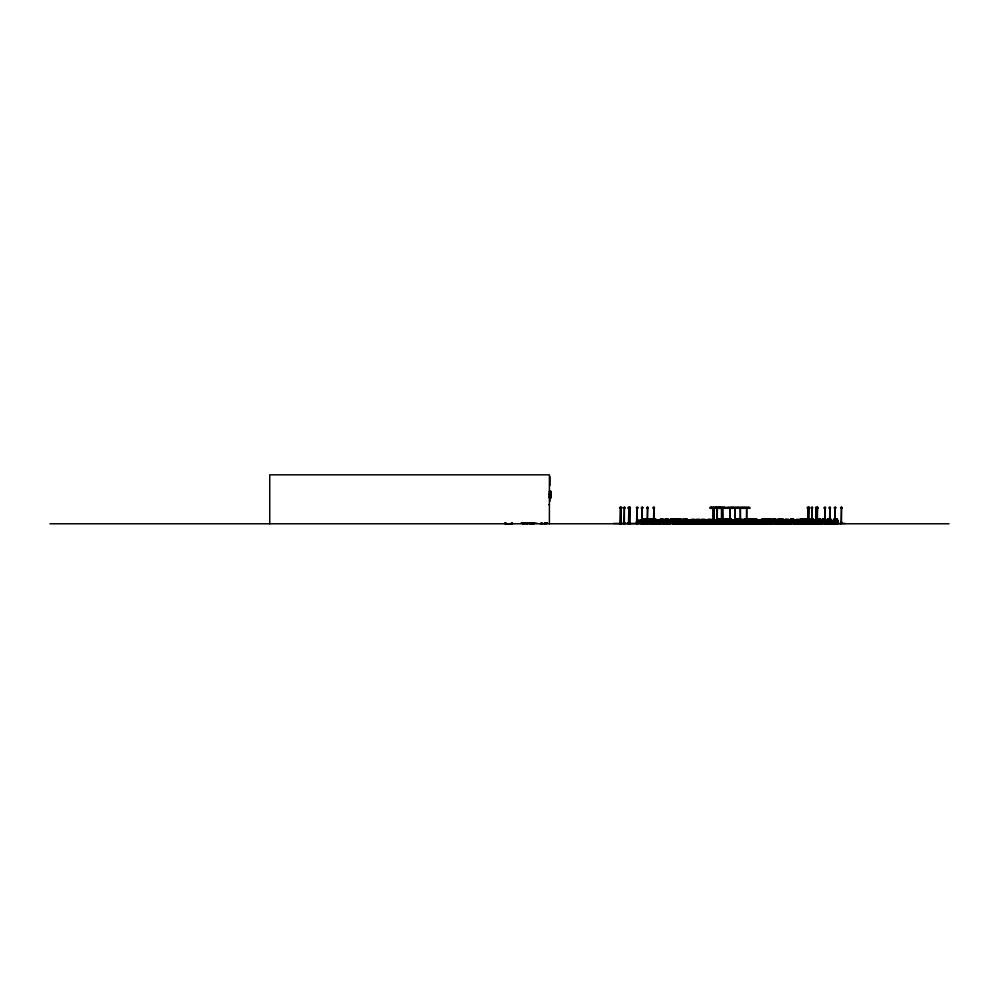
<?xml version="1.0" encoding="UTF-8"?>
<svg xmlns="http://www.w3.org/2000/svg" width="999" height="999" viewBox="0 0 999 999"><rect width="100%" height="100%" fill="white"/><g stroke="black" fill="none" stroke-linecap="round" stroke-linejoin="round"><path stroke-width="1.5" d="M642.744 520.367L642.544 522.827L682.067 522.814M643.368 520.367L642.082 520.929L643.368 520.879L642.607 520.766L643.319 519.305L650.474 519.293L651.723 522.877M647.265 520.616L648.551 520.929C644.605 516.096 648.688 527.922 647.102 520.716M647.889 520.616C648.051 528.171 647.777 515.459 646.765 520.716M650.973 521.628L650.799 522.827L651.748 519.405L651.048 520.891L651.723 520.417L650.961 520.766L650.474 519.305L651.273 522.827L669.63 522.677M655.606 520.616L656.256 520.929L654.932 519.405M664.073 520.616L664.722 520.929C663.673 518.356 656.331 519.642 663.498 519.542M664.485 520.367L663.836 520.929L665.059 519.305L668.368 519.293L668.88 522.34M669.005 520.616L669.667 520.929L668.843 520.716L668.855 523.863M669.143 520.929L670.366 519.305L669.767 520.891L670.466 519.405L673.676 519.293L670.366 519.293L669.005 520.879C669.305 517.207 660.339 520.429 668.343 519.405M674.824 520.367L674.375 522.639M678.721 520.616L680.007 520.929C675.586 516.321 681.443 528.546 678.084 519.293M679.357 520.616L679.57 522.827L678.558 519.517M682.579 520.616L681.892 520.929L683.179 520.417C681.805 520.342 678.633 517.607 674.762 519.293L673.925 522.764L674.762 519.293L681.917 519.405L682.629 520.829L681.942 519.305L682.629 520.766M687.424 520.854L686.4 519.405M688.024 520.616L688.686 520.929L687.387 519.305L683.104 519.293L682.429 521.091L669.967 521.091L669.742 523.788M718.955 520.367L718.493 522.639M722.851 520.616L724.125 520.929C720.754 519.867 723.313 519.055 723.064 522.827C721.952 520.079 731.568 523.551 729.645 520.491L730.456 523.863M723.476 520.616L724.25 523.788M726.71 520.616L727.359 520.929L726.061 519.305L718.893 519.293L718.044 522.764L718.893 519.305L726.036 519.405C726.86 523.251 727.834 516.67 726.56 521.091M727.634 520.367L728.196 519.305L726.972 520.929L727.796 520.716M743.818 523.788L743.268 520.417L744.492 520.367L743.681 522.827L754.944 522.677M764.834 521.928C761.325 519.88 762.699 522.002 762.786 522.34M763.286 520.367L762.062 520.417C762.349 527.709 763.598 515.384 762.811 521.091M776.323 520.716C777.584 526.66 774.525 516.408 777.222 520.879L776.485 520.616M779.47 520.879L778.82 520.929L779.47 520.367M789.672 520.766L790.359 519.293L789.06 520.929L790.371 519.305L793.681 519.293L794.367 520.766M799.924 520.367L799.737 522.827L800.574 519.305L807.741 519.293L808.591 522.827L779.245 522.827L780.119 519.305L780.107 522.877M800.549 520.879L799.262 520.929C803.995 518.693 800.699 524.95 800.549 520.367M815.783 523.776L815.783 522.502C821.702 520.904 822.851 525.024 820.679 519.305L817.369 519.293L816.695 520.891L816.133 520.417L816.77 522.814M821.665 520.367L821.066 520.417C822.439 521.466 822.352 517.207 825.624 519.293L826.485 522.827L814.597 522.814M830.993 519.517L827.547 519.542C832.342 515.509 832.617 528.571 830.931 519.305L827.622 519.293L826.323 520.929L826.985 520.367C826.398 524.937 826.972 520.342 831.917 522.202M834.502 523.776L834.502 522.502C838.536 521.503 838.735 524.163 837.224 519.305L833.915 519.293C831.78 524.088 834.789 522.277 832.617 520.929L833.278 520.367C830.768 524.063 839.535 524.3 837.686 521.765M655.719 522.34L655.644 521.99M680.681 521.628L680.831 522.827L680.456 522.265M748.388 520.616L749.912 520.879L750.049 523.863M749.013 520.616L749.675 520.929L748.388 520.367M767.182 520.616L768.468 520.929C763.736 515.934 769.879 528.483 766.62 519.293L767.457 522.502M767.819 520.616L768.106 522.827L767.244 519.293L767.644 521.091M771.041 520.616L771.703 520.929L770.878 520.716L771.678 519.405M775.524 520.616L776.186 520.929L775.536 520.367M788.935 520.616L789.585 520.929L788.76 521.091M794.242 520.616L794.904 520.929L793.581 519.405L790.396 519.405M804.445 520.616L805.731 520.929C801.148 516.558 806.218 527.497 804.282 520.716M805.069 520.616L805.019 522.814M812.786 520.616L813.448 520.929C809.977 515.284 815.409 529.133 812.224 519.293L812.649 522.34M813.748 520.616L814.41 520.929L813.174 519.305L814.035 522.827L808.566 522.465L808.491 523.776M821.253 520.616L821.902 520.929C819.292 516.308 822.202 526.535 821.091 520.716M826.185 520.616L826.847 520.929L825.624 519.305L826.46 522.502M831.505 520.616L832.155 520.929L830.831 519.405L831.767 522.502M837.799 520.616L838.461 520.929L837.799 520.367M743.743 522.065C743.943 523.064 750.786 523.738 750.486 519.93M747.614 523.863L747.727 522.065M753.059 521.915L753.121 523.788M762.549 522.065L762.662 523.863M779.357 522.065L779.632 522.739L808.079 522.265L789.61 522.29M795.966 523.788L796.278 522.352M799.812 522.065L800.087 522.739M800.624 523.863L800.823 520.516L800.436 523.788M809.165 521.628L809.178 523.788M826.86 522.065L826.935 523.788M833.166 522.065L833.228 523.788M745.067 519.542L744.705 522.165L750.586 522.115L750.311 523.064M748.064 522.465C749.837 524.687 747.926 513.861 747.739 522.877M767.02 520.716L766.545 522.877M770.878 520.716L770.404 522.877L782.679 522.976M775.212 522.465C777.01 524.65 774.999 513.886 774.887 522.877M826.023 520.716L825.873 522.465L824.849 522.976M831.343 520.716L830.856 522.877M837.624 521.091L837.224 519.305L838.074 522.702L837.187 519.355M748.601 520.591L749.188 522.827L748.438 519.305L749.225 522.827L747.727 519.405M770.241 521.628L770.179 523.788M776.76 522.502L762.449 522.827L762.574 522.052M781.742 522.652L781.468 521.915L781.842 522.739M804.707 522.502L804.445 520.367M805.344 522.502L804.507 519.293L805.157 520.829L803.783 519.405M813.136 519.355L813.96 522.827L813.186 519.293L808.84 519.542L813.248 519.517M817.469 522.29C823.014 521.453 820.579 524.438 822.314 519.305L821.453 522.827L821.253 520.367M744.43 519.542C763.348 521.453 739.784 514.872 744.505 522.877M763.448 521.091L763.935 519.305L763.461 520.716M777.372 521.091C776.897 516.121 791.37 521.128 777.784 519.542L777.185 520.891L775.449 520.879M800.087 520.716L800.586 519.355L800.286 522.639M827.147 520.716L827.272 522.465L828.421 522.976M659.427 521.628L659.365 523.776M642.569 522.827L643.356 519.355M642.969 520.516C641.995 524.962 643.231 521.303 643.319 519.305C643.019 520.467 641.995 523.763 642.757 522.065C644.904 523.576 653.109 520.354 651.173 523.788M674.999 522.639C674.25 515.896 674.512 527.697 674.712 521.628M718.843 523.863L718.843 521.628M800.399 522.827L801.223 519.405M803.571 522.777L803.72 521.628M809.115 522.065L809.065 522.827L809.103 521.915M674.775 523.788L674.8 520.891L673.551 520.929L674.2 520.367L673.875 523.776M743.668 522.514L744.505 519.293L743.618 523.863M744.58 521.765L744.742 520.591L744.267 522.827L744.767 520.516L745.791 520.604L746.103 523.064M752.147 521.628L752.035 522.827L752.359 521.628M779.744 520.516L779.245 522.827L780.132 519.355L779.42 523.788M800.561 519.293L799.849 523.863M826.985 520.367L826.76 522.827L827.622 519.293L826.76 522.827L831.917 522.814M833.278 520.367C832.866 526.91 832.642 515.621 837.137 519.405L837.974 522.827M647.439 522.302L647.315 520.766M648.101 522.777L647.951 521.628M669.218 522.777L669.055 520.766M722.964 523.788L722.914 521.628M799.774 522.677L799.837 522.052M800.399 522.677L800.461 522.052M816.832 522.502L816.832 523.776L817.369 519.293L816.52 522.777L816.732 520.367M821.515 522.677L821.553 521.915L821.44 523.776L821.303 521.915M826.885 522.052L826.81 522.827M833.129 522.677L833.154 521.915M678.771 523.788L678.895 521.191M650.961 522.739L650.849 520.516M800.361 522.827L801.123 519.542M800.699 521.091L801.186 522.877M748.388 523.863L748.513 521.915L748.338 522.814M749.05 521.99L749.063 523.788M804.22 521.915L804.295 523.788L804.495 521.915L804.395 522.814M831.555 523.788L831.505 520.367M744.305 522.514L744.38 523.863L744.442 523.014M795.928 522.052L795.803 522.777L795.953 521.628M800.424 521.765L799.899 522.877L800.624 522.976L800.311 522.265M803.683 522.315L803.596 523.863M809.128 522.315L809.103 523.863M816.558 522.302L816.133 507.117L816.046 523.863M642.482 522.502L642.557 523.776M648.139 522.639L650.861 522.639L650.898 521.915L642.807 522.265L648.001 522.227M659.328 522.052L659.715 522.639M674.562 522.502L674.65 523.776M718.056 522.502L718.968 522.877M652.16 521.765L651.86 523.776M659.864 522.465L659.602 522.814M707.167 522.677L669.867 522.739L669.904 521.765M673.551 520.929L674.862 519.405L674.163 522.739M676.211 521.765L675.811 522.827L675.986 521.628M718.381 522.814L718.943 519.355M652.047 520.879L650.486 520.417L651.123 520.879L651.748 519.405L655.893 519.405L656.418 521.091M651.385 520.929L652.047 520.367M681.78 522.864L681.805 522.564M718.356 520.417L718.955 520.879L717.669 520.929L718.556 520.516M726.011 520.929L731.218 520.891L730.619 519.542M776.498 520.367L776.685 522.827L776.623 520.417L777.384 520.716M781.031 522.539L782.167 522.489L781.892 523.064L781.93 521.915M785.002 521.903L785.526 522.739L785.301 522.04M789.535 522.739L789.947 522.027M790.197 522.739L789.997 522.165M791.158 522.739L791.046 522.514M795.416 520.417L796.016 520.879M795.291 522.04L794.992 522.739M798.238 522.04L798.476 522.739L798.201 522.165L799.337 522.215M815.209 522.202L814.797 522.04M747.577 522.052L747.514 522.777L747.664 521.628M636.625 523.776L636.6 521.915L636.887 522.539M637.15 522.165L637.424 522.739L637.2 522.027M641.895 523.464C642.457 519.692 640.371 523.414 640.434 522.027M655.019 521.903L653.334 522.165L654.47 522.215M657.929 522.027L657.792 522.739L658.029 522.04M737.712 522.577L742.869 522.489L742.594 523.064M764.285 523.064L764.16 522.24L763.985 523.788M646.49 521.628L646.778 522.639M651.835 522.052L651.76 522.764L651.935 521.628M673.988 522.052L672.552 522.976M675.886 522.052L675.911 523.776M647.727 520.716L647.252 519.305L648.089 522.514M664.123 520.766L663.423 519.293L664.073 520.367M679.195 522.265C679.67 525.449 679.407 514.497 678.708 522.877L678.171 521.765M674.812 519.355C671.977 524.95 685.264 518.044 687.362 519.405L688.074 520.766M723.313 520.716L722.826 519.305L723.388 521.765M522.215 522.976L529.62 522.964M505.257 523.064L505.919 523.064M507.342 524.15L507.967 523.788L505.482 523.901L506.643 523.788M505.482 523.901L507.467 523.888L506.768 523.788M540.821 523.551L541.82 523.501M540.671 523.501L542.22 523.551M544.343 523.414L545.054 523.776L544.143 523.513M677.946 521.628L678.234 522.639M753.109 521.628L753.333 522.739M762.437 522.702L763.311 519.293L762.936 520.516M766.458 521.628L766.77 522.639M784.352 521.628L784.277 522.827L783.878 521.765M799.712 522.777L800.199 520.516L808.428 520.766M776.036 520.029L776.235 522.639M821.34 522.315C824.849 520.429 827.734 524.375 826.198 520.367M647.352 522.315L647.477 522.777M532.517 523.001L531.53 523.863L529.707 523.026M659.715 522.352L660.139 520.067L663.348 520.067L663.511 522.302M659.952 522.302L660.164 521.266M660.277 522.302L660.114 520.029M660.576 522.302L660.789 521.266M663.423 522.877L664.522 519.93L669.193 519.93L669.63 523.863M667.994 522.302L668.194 521.266L664.273 521.141L664.822 519.93M668.294 522.302L668.131 520.029M668.955 522.302L668.793 520.029M669.255 522.302L669.467 521.266M691.783 522.302L692.27 520.067L697.339 520.067L697.502 522.302M692.407 522.302L692.245 520.029M698.126 522.302L697.964 520.029M703.733 522.377L703.933 521.341M704.357 522.377L704.557 521.341M712.075 522.377L712.275 521.341M734.715 522.302L735.189 520.067L738.411 520.067L738.573 522.302M735.339 522.302L735.177 520.029M753.945 522.302L754.445 520.029L757.642 520.029L758.016 521.166L758.391 520.067M766.957 522.265L767.394 520.029L770.591 520.029L770.816 522.265M775.811 522.702L774.874 519.293L775.724 522.827L775.449 521.266L771.515 521.166M785.177 522.302L785.002 520.029M786.001 521.266L785.251 522.165M789.035 522.302L789.235 521.266L781.443 521.166L781.643 522.302M798.201 522.302L798.401 521.266M798.825 522.302L798.663 520.029L800.823 520.029M815.134 522.165L814.834 520.029L812.699 520.029M530.544 523.226L529.482 523.776L528.821 522.939M523.051 523.776L523.801 522.827M525.499 522.889L525.811 523.551L526.336 522.889M527.847 523.051L527.272 523.776M531.031 522.827L530.269 523.776L529.72 522.964M529.907 522.889L529.383 523.551M534.54 523.051L533.966 523.776M541.908 523.676L541.208 523.501L542.644 523.501L541.458 523.501M512.549 523.763L511.313 523.014L512.1 523.114M547.227 523.476L546.915 522.927M546.828 522.976L547.002 523.039M506.181 523.963L505.519 523.788L506.293 524.163M655.893 519.405L651.648 519.293L650.998 520.829M673.676 519.305L670.304 519.517M694.879 519.305L691.583 519.305M699.824 519.305L696.515 519.293M705.132 519.305L701.822 519.293M711.438 519.305L708.129 519.305M727.21 521.316L726.66 520.491L727.21 521.316L726.66 520.491L725.986 521.316L727.284 519.355L731.505 519.293L727.334 519.405C727.722 522.227 715.421 522.127 718.993 519.405L718.468 523.064M739.497 521.091C740.122 516.795 730.731 520.779 739.01 519.293M743.943 519.305L740.634 519.293M749.238 519.405L746.053 519.405M755.531 519.405L752.185 519.517L757.192 519.517L752.884 519.405M689.36 522.365L689.772 523.064M733.815 522.489L733.303 522.489M522.202 522.827L522.827 523.464L523.464 522.827M524.338 523.051L523.114 523.339M527.584 523.051L526.885 523.439M529.333 523.339L530.919 523.051M533.229 522.889L532.33 523.776L530.469 523.051M534.29 523.051L533.316 523.051M643.93 519.293L643.244 520.766M651.648 519.293C651.922 522.415 640.322 522.327 643.406 519.405L650.449 519.405L651.273 522.827L651.211 522.052M670.366 519.293L669.667 520.766M703.571 522.277L703.746 521.653M704.195 522.277L704.37 521.653M707.429 522.277L707.604 521.653M711.912 522.277L712.087 521.653M712.874 522.277L713.398 521.653M727.235 519.293L726.535 520.766M728.134 519.517L727.547 520.829M654.969 522.877L655.444 520.716L651.248 520.716M674.225 521.765L674.075 522.639M679.982 522.877L680.531 521.765M751.635 523.788L752.135 521.765M795.704 522.976L788.236 522.976L788.711 522.265M802.634 522.976L804.382 522.976L804.844 520.516M770.866 522.639L770.479 519.305L761.238 519.542L770.541 519.517M767.095 519.542L768.081 522.502M775.923 519.293L776.523 520.891L775.873 519.355L771.49 519.542L775.986 519.517M777.859 519.293L777.172 520.766M785.052 519.293C787.437 517.532 790.758 523.014 788.273 519.405M796.665 519.293L799.974 519.305M744.168 522.465L750.586 522.489M752.297 521.765L752.434 523.776L752.097 521.915L752.259 522.814M753.408 522.639L753.258 521.765M796.265 522.639L796.103 521.765M821.765 521.765L821.615 523.788M827.272 522.465L831.917 522.677M770.991 522.814L771.116 521.977L770.729 522.465M775.474 522.814L775.599 521.977L775.499 523.788M655.756 523.863L656.181 519.93L663.748 519.93L664.46 522.302M655.918 521.166L656.281 520.029L659.49 520.067L659.852 521.166L655.931 521.141L656.118 522.302M656.056 521.266L656.48 519.93M656.38 521.266L656.805 519.93M656.543 521.166L656.905 520.029M664.56 521.166L664.934 520.029M672.552 523.863L672.989 519.93L676.698 519.93M672.851 521.266L673.289 519.93M687.886 523.863L688.311 519.93L701.298 519.93L701.723 521.266M688.249 522.302L688.423 520.029L691.62 520.067L692.107 522.302M688.948 519.93L688.511 523.863M691.745 521.266L692.17 519.93M693.593 523.863L694.03 519.93M693.968 522.302L694.13 520.029M694.23 521.266L694.655 519.93M694.392 521.166L694.755 520.029M697.639 521.141L697.989 520.067L714.148 520.067L714.322 523.788M700.274 520.017L699.725 523.863M700.012 521.253L700.374 520.117M700.898 520.017L700.474 523.776M700.636 521.253L700.998 520.117M701.947 521.266L702.372 519.93L708.528 519.93L708.953 521.266M703.696 521.341L704.133 520.017M708.191 523.863L708.616 520.017M708.353 521.253L708.716 520.117M709.14 521.341L709.577 520.017M709.627 521.266L710.064 519.93L714.235 519.93L714.672 523.863M710.401 521.266L710.838 519.93M710.564 521.166L710.938 520.029M715.471 520.029L715.309 522.302M715.771 519.93L715.346 523.863M716.645 523.776L717.082 520.017M726.897 521.341L727.384 519.93L730.793 519.93M730.806 521.266L731.243 519.93L738.498 519.93L738.935 521.266L730.806 521.266L730.806 523.863M731.181 522.302L731.343 520.029L734.552 520.067L735.039 522.302M731.867 519.93L731.443 523.863M734.665 521.266L735.102 519.93M739.148 521.266L739.585 519.93L743.955 519.93L744.38 521.266M750.212 521.166L750.586 520.029L753.783 520.029L754.158 521.166L750.212 521.166L750.424 522.302M753.908 521.266L754.345 519.93M757.866 521.266L758.303 519.93L763.186 519.93L763.623 521.266M758.391 521.266L758.828 519.93M758.553 521.166L758.928 520.029L762.125 520.029L762.499 521.166M759.352 521.266L759.789 519.93M759.54 521.141L759.877 520.067M762.999 523.863L763.436 519.93L770.691 519.93L771.128 523.863M766.857 521.266L767.294 519.93M771.34 523.863L771.777 519.93L776.148 519.93L776.573 523.863M777.272 521.166L777.647 520.029L780.843 520.029M780.244 519.93L779.807 523.863M780.344 520.029L780.319 522.165L783.154 522.215M781.268 523.863L781.705 519.93M781.443 521.166L781.805 520.029L785.314 520.167C785.788 523.201 787.786 521.903 786.238 522.002M790.059 521.266L790.496 519.93M790.221 521.166L790.559 520.167M794.929 521.266L795.354 519.93M795.092 521.166L795.454 520.029M814.622 521.266L815.059 519.93M814.797 521.166L815.159 520.029M816.046 521.266L816.47 519.93M816.57 520.029L816.408 522.302M821.353 521.266L821.79 519.93L825.186 519.93M821.515 521.166L821.89 520.029M688.748 520.491L681.793 520.491L681.568 523.064M715.584 521.403A3.509 0.637 0 0 1 714.597 521.303L715.147 520.491L714.322 522.115L715.833 520.491M719.48 523.064L719.705 520.491L732.18 520.491M723.026 523.064L722.801 520.491L723.064 522.777M725.099 523.788L725.911 520.491L725.686 523.064M742.869 523.788L742.869 522.115L737.499 522.115L738.323 520.491L738.873 521.303L738.323 520.491L737.499 523.788L737.599 522.839M738.511 522.065L738.948 520.491L738.024 521.64M756.056 522.065L756.493 520.491L763.448 520.491L764.01 521.316L763.448 520.491M777.809 522.065L778.246 520.491L781.343 520.491M685.976 522.864L686.226 522.24L685.888 523.064M689.585 523.064L689.422 522.24L689.123 523.064M724.225 522.489L723.8 523.064M733.666 522.489L732.554 522.539M643.481 521.765L643.443 522.739M674.937 521.765L674.999 522.352M640.684 523.464L640.684 521.915L640.996 522.739M658.004 522.265L656.942 522.215M776.635 523.064L777.11 522.24L776.772 523.064M649.013 522.739L648.95 521.928M685.114 523.064L684.889 520.491L685.714 523.788M685.751 523.064L685.514 520.491L686.338 523.788L686.301 522.964M688.973 523.064L689.185 522.065L686.051 521.678M693.468 523.064L693.668 522.489M701.922 523.064L701.785 522.09L693.593 522.202M723.663 523.064L723.426 520.491L723.676 523.788M729.245 523.064L728.608 521.678M729.869 523.064L729.932 521.64M737.587 523.064L737.799 522.065M759.827 523.064L760.351 520.491L759.802 521.303A3.509 0.637 0 0 0 763.011 521.403M769.13 523.064L769.342 522.489M785.314 520.167L785.776 522.539M786.875 523.064L787.087 522.065M789.397 522.739L789.173 520.167L785.664 520.029M753.733 522.202L753.97 521.565M754.37 522.202L754.595 521.565M766.683 522.202L766.92 521.565M767.319 522.202L767.544 521.565M770.541 522.202L770.778 521.565M775.037 522.202L775.261 521.565M775.986 522.202L776.573 521.565M784.964 522.202L785.189 521.565M788.81 522.202L789.048 521.565M793.306 522.202L793.531 521.565M796.603 521.903L798.213 521.565M798.838 521.565L798.788 522.739M831.33 522.202L831.568 521.565M659.727 522.202L659.977 521.565M660.052 522.202L660.302 521.565M661.9 521.928L664.173 521.565M667.769 522.202L668.668 521.565M668.081 522.202L668.319 521.565M668.731 522.202L669.63 521.565M669.043 522.202L669.28 521.565M692.195 522.202L692.782 521.565M697.277 522.202L697.864 521.565M697.901 522.202L698.488 521.565M735.114 522.202L735.701 521.565M647.027 522.639L645.829 522.165L646.103 522.739M654.395 521.928L655.307 522.465M678.558 522.739C679.332 521.453 675.611 522.102 677.122 523.863M748.126 522.639L748.413 521.99M748.763 522.639L748.313 521.903M767.182 520.367L766.87 522.465M783.74 522.639L783.765 522.265M804.195 522.639L804.482 521.99M804.657 520.591L806.106 521.216L804.757 522.465M814.597 523.863L814.597 522.19L825.873 522.465M831.53 521.99L831.18 522.465M701.922 519.405L701.435 521.091M708.216 519.405L707.717 520.716L710.514 520.716M511.738 523.301L512.549 523.563L511.813 522.914M510.164 523.951L509.453 523.801L511.463 523.688M540.821 523.876L540.159 523.613M509.453 523.801L509.64 523.738M729.332 522.539L730.469 522.489L730.194 523.064L730.381 522.24L730.007 523.064M744.967 522.539L746.103 522.489L745.828 523.064L746.653 521.928M760.626 523.788C759.165 521.428 761.051 522.227 759.964 523.064M531.768 523.001L531.056 523.576L531.331 522.964M532.467 523.014L531.143 523.264M722.727 522.34L722.177 519.405M685.264 523.064L685.639 522.24L685.439 523.064L685.714 522.489L684.577 522.539M702.06 523.064L702.434 522.24L702.247 523.064L702.522 522.489L701.385 522.539M723.176 523.064L723.551 522.24L723.351 523.064L723.626 522.489L722.489 522.539M729.382 523.064L729.832 522.489M649.612 522.165L649.163 522.739M650.299 522.739L650.524 522.04L649.225 522.19M662.749 522.739L663.011 522.165L661.875 522.215M689.298 523.064L689.697 522.065L688.336 522.002M752.422 523.064L769.455 523.064L769.605 522.24L769.267 523.064M785.863 522.739L786.138 522.165L785.002 522.215M793.506 523.064L793.768 522.489L792.632 522.539M644.03 519.405L643.331 520.891L643.98 519.355M650.112 522.739L650.536 522.165L648.476 522.215M665.147 519.405L664.66 521.091M741.782 523.064L741.42 520.491L742.282 523.788M769.442 523.064L769.692 522.489L767.632 522.539M781.705 523.064L781.955 522.052M787.025 523.064L787.399 522.24L787.2 523.064L787.474 522.489L786.338 522.539M664.41 520.829L665.097 519.355M683.166 519.355L682.417 520.766M744.03 520.716L744.517 519.355M744.143 520.516L744.53 519.405L751.673 519.305M780.144 519.405L779.632 520.716M789.685 520.891L790.384 519.355M817.382 519.355C813.935 521.815 824.125 521.765 820.591 519.405L817.394 519.405M822.327 519.355C818.88 521.815 829.07 521.765 825.524 519.405L822.339 519.405L825.686 519.517M827.634 519.355L826.947 520.891L832.155 520.929M833.94 519.355L833.241 520.891L837.637 520.716M760.701 522.839L760.963 522.24L760.763 523.064L761.051 522.489L755.681 522.489L755.943 523.064M689.41 522.489L689.098 523.863M643.993 522.215L645.317 522.739M763.885 521.903L763.586 522.465M637.325 520.991L636.975 507.117L636.525 523.464M681.243 521.678L682.205 522.002L680.968 522.115L681.793 520.491L681.243 521.316A3.509 0.637 0 0 0 682.23 521.403M681.355 522.489L681.867 521.678M719.155 521.678L720.117 522.002L718.88 522.115L719.705 520.491L719.155 521.316A3.509 0.637 0 0 0 720.142 521.403M755.694 523.788L756.493 520.491L755.943 521.303A3.509 0.637 0 0 0 760.152 521.303L760.414 522.115M756.305 522.115L757.13 520.491L756.418 522.09M777.659 523.776L778.246 520.491L777.684 521.303A3.509 0.637 0 0 0 779.794 521.428L780.394 522.202M781.855 521.628L781.792 523.788M640.134 522.215L641.895 522.165L636.525 522.165L641.508 522.165L640.996 520.979A3.509 0.637 0 0 1 636.8 520.979L637.35 520.167L644.305 520.167M637.424 520.991L637.974 520.167M641.633 521.353L640.659 521.678L641.895 521.79L641.633 520.979A3.509 0.637 0 0 1 640.634 521.078L641.208 520.167L640.646 520.979A3.509 0.637 0 0 0 642.757 521.116M663.91 520.716L667.832 520.067M685.102 521.316L685.651 520.491M708.853 520.491L708.291 521.316L710.401 520.491M725.112 521.353L723.014 521.316L723.563 520.491L723.988 521.303A3.509 0.637 0 0 1 722.989 521.403L723.563 520.491L723.988 521.316M742.182 520.491L741.62 521.316A3.509 0.637 0 0 0 744.829 521.403M789.847 520.491L789.297 521.316L791.395 520.491M636.8 520.991L637.35 520.167M640.646 520.991L641.208 520.167M663.848 520.991L664.41 520.167M723.014 521.316L722.776 507.467M725.361 521.316L725.911 520.491L725.361 521.303L729.57 521.316L729.882 523.788M741.97 521.316L741.42 520.491L741.97 521.303A3.509 0.637 0 0 1 737.761 521.303L738.323 520.491L738.873 521.316M737.761 521.316L738.323 520.491M738.398 521.316L738.948 520.491M759.802 521.303L760.351 520.491M777.684 521.303L778.246 520.491M681.793 520.491L681.243 521.303L685.451 521.316L684.889 520.491M714.597 521.303L715.147 520.491M719.705 520.491L719.155 521.303L723.363 521.316L722.801 520.491L723.626 522.115L722.389 522.002L723.963 521.678L723.026 521.678M749.05 520.891L748.438 519.305L749.1 520.829L748.363 522.877M757.816 520.766L757.692 520.367M771.315 522.502L770.479 519.293L761.313 519.305M804.482 520.891L803.883 519.293L804.645 522.827L804.22 520.516M812.974 523.776L812.911 520.766L808.541 520.516M813.948 522.827L813.523 520.516M640.746 521.316L640.446 520.167M641.308 523.464L641.071 520.167L641.633 520.991M729.532 523.788L729.02 520.491L729.57 521.316A3.509 0.637 0 0 1 728.571 521.403M741.508 522.09L741.021 521.678L742.594 521.316L742.045 520.491L742.869 522.115M760.152 521.303L759.602 520.491L760.314 522.09M763.049 522.002L759.802 521.678L760.776 521.316L760.227 520.491L761.176 523.788M775.961 521.403A3.509 0.637 0 0 0 776.96 521.303L776.398 520.491L777.222 522.115L775.711 520.491M786.5 521.353L785.526 521.678L786.762 521.79L785.539 521.353L786.5 520.991L785.938 520.167L786.762 523.464M804.133 522.465L803.783 523.863M678.084 522.877L678.558 520.716M688.436 522.539L690.047 522.09L689.185 522.065M698.164 522.489L698.376 523.064M703.308 523.064L703.458 522.09L702.722 522.115M714.847 521.64L715.546 521.678L714.922 523.064M719.268 522.489L720.104 521.678L723.726 521.64M725.474 522.489L726.323 521.678L725.624 521.64M757.117 519.305L752.247 519.305M783.416 519.305L777.884 519.405M807.729 519.305L800.599 519.405M663.224 522.165L663.561 523.788M510.739 523.951L510.926 523.801M545.379 523.414L545.017 523.414M522.989 523.114L523.688 523.776M765.459 521.928L764.135 522.165L765.246 522.002M768.693 521.928C766.807 522.04 768.843 523.351 767.819 520.367M771.615 520.854L772.602 520.467M774.138 521.928L772.814 522.165M781.63 521.928L781.668 522.739M791.882 521.928L790.571 522.165M797.914 522.19L798.076 523.863L798.201 521.79M802.721 521.928L801.136 521.903L801.061 523.788M811.388 521.928L809.814 521.903M545.629 523.401L545.279 523.676M748.938 522.265L744.13 522.352M770.866 522.352L770.878 523.788M837.849 523.788C838.099 520.304 838.186 523.913 834.902 522.352M680.681 522.19L685.814 521.64M778.159 522.09L777.946 521.64M763.248 520.766L763.885 520.454M532.255 523.488L531.743 522.964L531.53 523.713M524.025 523.776L524.6 523.051L536.8 523.114M530.606 523.776L531.156 522.964M645.092 521.928L646.678 521.903L646.753 523.788M780.694 520.454L780.182 522.302M834.827 522.327C836.488 516.883 830.157 524.762 837.724 522.265M636.912 521.74L640.996 521.353M685.451 521.678L684.49 521.678M728.608 522.002L729.57 521.678M741.008 522.002L741.97 521.678M741.633 522.002L742.594 521.678M755.681 522.115L760.152 521.678M759.814 522.002L760.776 521.678M776.96 521.678L772.477 522.115M680.968 522.115L681.98 522.065M689.31 522.115L689.572 523.788M718.88 522.115L719.617 522.09M781.78 521.74L781.668 520.979M782.679 521.94L782.667 523.863L782.729 522.115L783.466 522.09L783.328 523.064M700.661 520.417L701.261 520.879L700.599 520.929M726.323 522.002L725.099 522.115L725.836 522.09M777.422 522.115L782.479 522.739M782.729 522.115L783.965 522.002M688.348 521.678L689.048 521.64M685.114 521.678L686.338 522.115M701.785 522.09L702.522 522.115L702.522 523.788M722.402 521.678L723.239 522.065M729.095 522.09L729.832 522.115M785.614 521.316L784.914 521.353L785.751 522.165M785.401 521.765L786.138 521.79M789.26 521.765L789.997 521.79L790.059 523.863M667.195 522.215L668.331 522.165M776.086 522.539L777.222 522.489M794.305 522.215L795.391 522.027M687.2 521.353L689.298 521.316M646.852 522.639L645.729 521.928M667.819 522.315L666.845 521.928M790.296 519.542L793.743 519.517M800.499 519.542L807.804 519.517M817.294 519.542L820.741 519.517M833.853 519.542L837.299 519.517M549.4 491.121L550.799 491.121L550.799 498.114L549.4 498.039M549.4 491.62L550.799 491.62M549.4 492.007L550.799 492.007M549.4 492.682L550.799 492.557M549.4 493.494L550.799 493.494M549.4 493.918L550.799 493.918M549.4 494.068L550.799 494.068M549.4 494.305L550.799 494.305M549.4 494.53L550.799 494.53M549.4 494.705L550.799 494.705M549.4 494.792L550.799 494.792M549.4 495.304L550.799 495.304M549.4 495.841L550.799 495.841M549.4 496.441L550.799 496.441M549.4 496.715L550.799 496.715M549.4 496.99L550.799 496.99M549.4 497.589L550.799 497.589M549.4 497.827L550.799 497.827M548.701 504.645L549.4 504.645M717.245 508.341L713.835 508.341L713.835 507.467L713.748 522.502M738.423 508.341L736.962 508.341L736.962 507.467M738.985 519.405L735.701 519.305M677.934 519.93L681.63 519.93M683.241 519.93L686.95 519.93L687.374 521.266M719.18 519.93L715.371 519.93L714.934 523.863M721.091 519.93L725.074 519.93M748.051 519.93L757.741 519.93L758.179 521.266M801.985 519.93L794.729 519.93L794.292 523.863L794.48 522.852M803.071 519.93L807.442 519.93M808.765 519.93L819.879 519.93M828.084 519.93L831.48 519.93L831.917 523.863M675.224 520.067L673.076 520.067L672.926 522.302M715.871 520.067L719.342 520.017M739.685 520.067L742.894 520.067M763.536 520.029L766.733 520.029M771.877 520.029L775.074 520.029M794.829 520.029L798.026 520.029M700.149 520.491L702.247 521.316M737.624 520.491L748.226 520.716M674.15 520.716L669.967 521.091M642.919 521.091L647.115 521.091M648.176 521.091L650.973 521.091M651.261 521.091L655.456 521.091M663.698 521.141L661.088 521.141L663.873 521.266L663.873 523.863M688.061 521.141L691.97 521.141M693.781 521.141L700.237 521.141M730.993 521.141L738.761 521.141M767.107 521.166L763.174 521.166L763.373 522.302M770.966 521.166L768.343 521.166L771.128 521.266M800.948 521.166L794.467 521.166L794.667 522.302M655.756 521.266L660.014 521.266L659.914 523.863M668.356 523.863L668.356 521.266L664.098 521.266L664.173 523.863M672.552 521.266L675.399 521.266M687.886 521.266L692.157 521.266L692.157 523.863M693.593 521.266L707.954 521.341L707.954 523.776M708.179 521.341L712.437 521.341L712.437 523.776M716.645 521.341L719.48 521.341M750.049 521.266L754.32 521.266L754.32 523.863M762.999 521.266L767.269 521.266L767.269 523.863M771.34 521.266L775.611 521.266L775.611 523.863M781.268 521.266L789.397 521.266L789.397 523.863M793.88 523.863L793.88 521.266L789.61 521.266L790.047 519.93L794.417 519.93L794.842 521.266M800.998 521.266L794.292 521.266L793.893 519.93M659.665 521.565L660.651 521.565M687.886 521.565L688.461 522.202M714.672 521.565L714.672 522.202M714.934 521.565L715.696 521.565M730.806 521.565L731.393 522.202M743.805 521.628L748.501 521.628M748.838 521.628L756.643 521.565M762.999 521.565L771.128 521.565M771.34 521.565L775.611 521.565M777.11 521.565L777.697 522.202M781.268 521.565L789.397 521.565M789.61 521.565L793.88 521.565M794.292 521.565L804.557 521.628M804.894 521.628L812.899 521.628M814.622 521.565L815.371 521.565M816.046 521.565L816.72 522.652M816.67 521.628L821.365 521.628M821.603 521.628L826.31 521.628L826.473 522.702M826.922 521.628L831.917 521.565M833.216 521.628L837.911 521.628M699.837 521.653L707.954 521.653M708.179 521.653L712.437 521.653M716.645 521.653L720.104 521.678M664.173 522.202L651.161 522.265L669.63 522.29M664.397 522.202L669.63 522.202M682.379 522.265L670.154 522.739L669.929 522.027L670.329 522.739M687.886 522.202L692.782 522.202M701.947 522.202L706.206 522.202M714.934 522.202L719.205 522.202M730.806 522.202L738.348 522.202M750.049 522.202L754.944 522.202M762.999 522.202L776.573 522.202M808.478 522.265L812.162 522.265L808.528 522.352M682.317 522.352L669.904 522.165L671.016 522.215M687.886 522.29L707.954 522.277M708.179 522.277L714.672 522.29M714.934 522.29L719.48 522.365L719.617 523.863M730.806 522.29L737.512 522.29M750.049 522.29L754.32 522.29M762.999 522.29L776.573 522.29M779.732 522.352L789.397 522.29M827.234 522.315L831.917 522.29M637.674 522.502L636.975 522.739M710.401 522.677L737.799 522.489M750.049 522.677L754.32 522.677M760.664 522.489L767.269 522.677M768.144 522.639L776.573 522.677M789.397 522.677L777.422 522.489M789.61 522.677L812.349 522.502M821.353 522.677L826.123 522.265M687.886 522.814L707.954 522.752M708.179 522.752L714.672 522.814M714.934 522.689L719.48 522.764M730.806 522.677L737.512 522.677M504.57 523.001L506.118 523.001M521.066 523.051L521.903 523.051M523.751 523.051L529.133 523.051M655.756 522.976L657.454 522.976M659.24 522.976L660.951 522.976M663.099 522.976L666.133 522.976M669.63 522.976L667.582 522.976L667.582 521.865M676.048 522.976L677.122 522.976M677.497 522.976L678.571 522.976M680.993 522.976L695.004 522.976M695.229 522.976L696.016 522.976M696.228 522.976L707.954 522.889M708.179 522.976L751.885 522.976M787.674 522.976L782.729 522.489L783.865 522.539M796.353 522.976L797.127 522.976M797.789 522.976L799.188 522.976M802.422 522.976L801.573 523.863M806.131 522.976L807.866 522.976M808.328 522.976L809.103 522.976M811.101 522.976L812.599 522.976L812.599 523.863M814.597 522.976L815.396 522.976M816.046 522.976L816.82 522.976M818.119 522.976L818.905 523.464M820.316 522.976L819.492 523.464M821.353 522.976L822.127 522.976M831.143 522.976L831.917 522.976M540.147 523.501L542.707 523.501M546.153 523.414L544.118 523.414L544.842 523.588M613.398 523.426L656.53 523.426M711.263 523.426L726.822 523.426M728.071 523.426L750.873 523.426M781.393 523.464L782.604 523.464M785.251 523.464L786.762 523.464M789.41 523.464L790.321 523.464M805.631 523.426L821.228 523.426M822.439 523.426L845.279 523.426M544.03 523.688L546.241 523.688M49.95 523.776L949.05 523.776M505.369 524.063L508.116 524.063M509.353 523.963L511.563 523.963M522.952 523.339L524.75 523.351M718.83 519.517L726.136 519.542M727.172 519.517L731.505 519.293M674.7 519.517L682.017 519.542M683.054 519.517L687.462 519.542M643.244 519.517L650.549 519.542M651.585 519.517L655.918 519.293M753.758 522.327L752.796 521.903M814.747 522.165L815.883 522.215M791.832 522.215L789.734 522.165L790.009 522.739M772.477 522.489L773.613 522.539M764.023 522.489L765.159 522.539M745.841 522.489L746.977 522.539M726.223 522.539L725.174 522.24L725.549 523.064M720.017 522.539L718.88 522.489L719.155 523.064L718.955 522.24L719.342 523.064M682.105 522.539L681.043 522.24L681.43 523.064M659.402 522.215L658.266 522.165L658.541 522.739M646.003 522.215L644.929 522.24M636.525 522.165L638.286 522.215M678.908 522.827L678.821 522.052L678.845 523.788M679.545 522.827L679.432 521.977L679.47 523.776L679.545 522.514M756.206 521.64L756.892 521.678M729.482 521.64L730.169 521.678L729.245 521.678M681.493 521.64L682.192 521.678M812.125 519.405L813.448 520.929M808.915 519.305L813.086 519.405L814.41 520.929M794.904 520.929L794.242 520.367M793.768 522.115L790.259 522.002L790.234 523.788M770.379 519.405L771.703 520.929M777.222 522.115L775.986 522.002L775.986 523.788M767.532 522.002L769.342 522.065M759.19 522.002L761.051 522.115L760.514 521.64M731.842 520.929L731.143 520.491M746.103 523.788L746.103 522.115L744.867 522.002L745.004 523.788M732.467 522.002L733.691 522.115L733.691 523.788M729.233 522.002L730.082 522.489M701.286 522.002L702.522 522.115M640.034 521.678L641.271 521.79M781.78 522.065L782.167 523.788M763.885 522.065L764.16 523.863M724.25 522.115L723.863 522.489M509.502 523.688L510.164 523.863M777.684 521.678L778.658 522.002M755.943 521.678L756.905 522.002M742.594 522.002L741.62 521.678L742.132 522.09M737.761 521.678L738.736 522.002M714.597 521.678L715.559 522.002M640.646 521.353L641.508 522.165M636.8 521.353L637.762 521.678M546.628 522.927L547.265 523.164M678.721 522.19L680.032 521.903L680.107 523.788M533.641 523.776L533.054 523.051M529.195 523.451L529.832 523.776M526.935 523.776L526.361 523.051M522.614 523.776L521.853 522.827M775.299 520.516L775.699 522.827M766.957 520.516L766.52 519.405M748.788 520.516L749.275 522.502M726.76 520.766L726.061 519.293L726.835 521.091M722.826 519.293L723.526 520.766M722.901 520.766L722.202 519.293M687.112 520.766L686.425 519.293M655.656 520.766L654.957 519.293M647.939 520.766L647.252 519.293M643.443 522.265L643.244 523.788M775.361 520.716L774.862 519.405M677.846 520.591L678.333 522.315M647.015 520.591L647.452 522.514M745.079 521.903L746.016 522.24L745.841 523.788L745.941 522.839M678.633 519.305L679.395 520.829M660.114 519.305L663.398 519.405L664.11 520.829M529.445 523.588L529.083 522.827M795.167 520.991L794.617 520.167L795.167 520.991L794.617 520.167L790.147 520.067L789.784 521.166L793.718 521.166L793.356 520.029M649.75 520.167L650.299 520.991M789.173 520.167L789.722 520.991M786.5 520.979L785.938 520.167L786.5 520.991A3.509 0.637 0 0 1 785.501 521.078M776.398 520.491L776.96 521.303M760.776 521.303L760.227 520.491L760.776 521.316A3.509 0.637 0 0 1 759.777 521.403M742.594 521.303L742.045 520.491L742.594 521.303A3.509 0.637 0 0 1 740.496 521.428M729.02 520.491L729.57 521.303M685.514 520.491L686.076 521.303M789.997 521.79L789.722 520.367M714.597 523.064L714.397 522.24L714.784 523.064M783.091 522.864L782.854 522.24L783.191 523.064M830.893 519.355L831.58 520.829M820.641 519.355L821.428 522.827M793.631 519.355L794.33 520.829M788.323 519.355L789.01 520.829M770.429 519.355L771.24 522.827L770.816 520.516M726.048 519.355L726.71 520.367M678.059 519.405L678.92 522.514M646.59 519.405L647.265 520.367M798.651 522.739L798.338 522.027L798.426 523.863M785.701 522.739L785.401 522.027M776.523 520.891L775.823 519.405L771.565 519.305M703.171 523.064L702.859 522.352M653.783 522.739L653.483 522.04M637.612 522.739L637.3 522.04M646.74 522.34L646.653 522.814M730.519 519.405L731.043 521.091M794.642 521.565L794.879 522.202M789.959 521.565L790.334 522.739M781.618 521.565L781.855 522.202M771.69 521.565L773.176 521.928L773.076 523.863M763.348 521.565L763.586 522.202M750.399 521.565L750.636 522.202M715.284 521.565L715.521 522.202M789.472 521.316L789.61 523.863M786.238 521.316L786.375 522.165M641.37 521.316L640.384 521.79L640.384 523.464M831.38 520.029L831.755 521.166M814.934 519.93L815.396 523.863M798.763 519.93L799.188 523.863M798.126 519.93L798.563 523.863M793.793 520.029L794.168 521.166M793.456 519.93L793.88 521.266M789.397 521.266L788.973 519.93L777.547 519.93L777.11 523.863M788.586 519.93L789.01 521.266M785.738 519.93L786.163 523.863M785.114 519.93L785.401 523.863M775.636 519.93L776.061 521.266M775.187 519.93L775.611 521.266M767.469 519.93L767.894 523.863M767.369 520.029L767.731 521.166M766.832 519.93L767.269 521.266M762.225 519.93L762.662 521.266M754.52 519.93L754.944 523.863M754.407 520.029L754.782 521.166M753.883 519.93L754.32 521.266M743.855 520.067L744.205 521.141M742.994 519.93L743.418 521.266M735.276 519.93L735.701 523.863L735.439 521.865M734.64 519.93L735.077 523.863M712.974 520.017L713.398 521.341M712.861 520.117L713.236 521.253M712.012 520.017L712.437 521.341M708.428 520.029L708.791 521.166M707.517 520.017L707.954 521.341M707.417 520.117L707.791 521.253M706.743 519.93L707.167 521.266M706.643 520.029L707.005 521.166M705.781 519.93L706.206 521.266M705.681 520.067L706.031 521.141M704.295 520.017L704.695 523.863M703.658 520.017L704.095 523.776M701.186 520.029L701.56 521.166L701.023 519.93M698.064 519.93L698.488 523.863M697.439 519.93L697.864 523.863M692.344 519.93L692.906 523.863M691.72 519.93L692.157 521.266M686.638 519.93L687.075 521.266M668.893 519.93L669.318 523.863M668.231 519.93L668.668 523.863M667.931 519.93L668.356 521.266M663.448 519.93L663.873 521.266M660.514 519.93L660.951 523.863M660.214 519.93L660.651 523.863M659.889 519.93L660.327 523.863M659.59 519.93L660.014 521.266M678.109 522.814L677.971 522.052L677.797 523.863M674.25 522.814L674.362 521.99L674.362 523.788M642.794 522.814L642.669 521.977L642.694 523.788M826.31 521.628L825.624 519.293M776.26 520.516L776.772 522.702M723.201 520.516L723.538 521.628M733.653 522.352L733.441 523.788M716.995 521.653L717.17 522.277M708.528 521.653L708.703 522.277M704.045 521.653L704.22 522.277M700.187 521.653L700.361 522.277M524.837 522.889C526.723 523.813 526.835 523.901 525.249 522.939M813.935 521.915L813.935 523.776L813.798 521.915L814.01 522.502M731.605 521.266L731.805 522.302M715.509 521.266L715.709 522.302M700.636 521.341L700.836 522.377M699.999 521.341L700.212 522.377M688.673 521.266L688.885 522.302M655.669 521.628L655.656 523.788M784.103 521.628L784.178 523.863M647.976 521.977L647.939 523.788M647.34 521.977L647.315 523.788M723.039 522.514L722.901 523.788M718.281 521.928L718.281 523.788M674.163 521.928L674.15 523.788M669.205 522.514L669.005 520.367M686.912 521.091L682.504 520.891L683.216 519.405L682.717 521.091M841.782 523.426L841.845 522.502L840.796 522.502L840.796 523.776M841.495 522.502L841.495 507.117L841.146 522.502M837.424 521.915L837.424 523.776M837.287 521.915L837.287 523.788M835.551 522.502L835.551 523.776M835.201 522.502L835.201 507.117L834.852 522.502M833.715 521.915L833.79 523.788M831.692 521.915L831.692 523.776M831.131 521.915L831.143 523.863M830.231 522.502L830.169 523.776M829.882 522.502L829.882 507.117L829.532 522.502M829.182 522.502L829.182 523.776M828.421 521.94L828.421 523.863M827.647 521.266L827.647 523.863M826.373 521.915L826.235 523.788M825.823 521.915L825.823 523.776M825.686 521.915L825.624 523.863M825.299 522.502L825.236 523.776M824.949 522.502L824.949 507.117L824.6 522.502M824.849 521.94L824.849 523.863M824.25 522.502L824.25 523.776M822.115 521.915L822.127 523.863M820.878 521.915L820.878 523.776M820.741 521.915L820.741 523.788M820.316 521.94L820.316 523.863M819.53 521.94L819.542 523.863M818.893 522.19L818.893 523.863M818.131 522.19L818.131 523.863M817.794 522.502L817.731 523.776M817.444 522.502L817.444 507.117L817.095 522.502M817.232 523.014L817.232 523.788M817.17 523.014L817.032 523.776M817.007 507.467L817.007 508.341M815.334 522.027L815.284 523.776M814.747 521.79L814.747 523.464M813.373 521.915L813.373 523.776M813.198 522.852L813.248 523.788M812.836 521.915L812.836 523.788M812.412 521.915L812.287 523.788M812 522.502L812 507.117L811.65 522.502M811.825 522.964L811.875 523.863M811.3 522.502L811.3 523.776M811.101 521.94L811.101 523.863M809.665 521.915L809.739 523.788M808.778 523.788L808.765 507.117L808.416 522.502M808.666 507.467L808.666 508.341M808.453 522.852L808.328 523.863L808.154 523.014M807.891 507.467L807.891 508.341M807.866 523.863L808.141 507.117L807.791 522.502M807.791 523.014L807.791 523.788M807.442 522.502L807.292 523.863M807.105 522.964L807.105 523.863M806.905 522.19L806.905 523.863M806.505 521.94L806.518 523.863M806.131 521.94L806.143 523.863M805.256 521.915L805.256 523.776M805.119 521.915L805.119 523.788M804.632 521.915L804.57 523.788M804.07 521.915L803.945 523.788M803.408 522.19L803.408 523.863M802.946 522.852L803.021 523.863M802.634 522.19L802.634 523.863M802.422 521.94L802.347 523.863M801.648 522.19L801.648 523.863M800.998 521.915L800.998 523.776M800.174 521.915L800.174 523.776M800.037 521.915L800.037 523.788M797.789 521.865L797.801 523.863M797.127 521.94L797.127 523.863M796.528 523.788L796.465 521.915L796.353 523.863M795.704 521.94L795.691 523.863M795.441 521.79L795.441 523.464M795.067 521.94L795.067 523.863M794.929 521.94L794.929 523.863M794.08 522.964L794.08 523.863M793.556 521.94L793.556 523.863M793.106 521.94L793.119 523.863M791.358 521.94L791.345 523.863M790.833 521.94L790.833 523.863M790.396 521.94L790.384 523.863M789.023 522.839L789.01 523.863M788.561 521.915L788.636 523.863M788.423 521.915L788.423 523.788M788.236 521.94L788.248 523.863M787.674 521.94L787.674 523.863M786.9 521.94L786.9 523.863M785.838 522.852L785.901 523.863M785.251 521.79L785.251 523.464M785.127 521.94L785.127 523.863M784.764 521.865L784.777 523.863M784.752 521.94L784.752 523.863M784.365 523.014L784.365 523.788M784.04 521.915L784.078 523.863M783.616 521.915L783.616 523.776M783.491 521.915L783.403 523.863M783.303 521.94L783.303 523.863M782.017 521.79L781.905 523.863M781.58 522.839L781.58 523.788M780.606 522.964L780.606 523.863L780.581 521.865M779.982 521.915L779.982 523.788M778.009 522.839L778.009 523.788M777.871 522.964L777.871 523.863M777.422 522.839L777.422 523.788M776.673 521.915L776.673 523.776M776.123 521.915L776.061 523.863M775.299 522.964L775.299 523.863M775.162 521.915L775.024 523.788M774.837 521.865L774.849 523.863M772.564 522.964L772.564 523.863M772.302 522.19L772.302 523.863M772.127 521.94L772.115 523.863M771.915 523.014L771.915 523.788M771.802 522.964L771.802 523.863M771.453 523.014L771.515 523.788M770.679 521.915L770.679 523.776M770.541 521.915L770.541 523.788M770.316 521.915L770.354 523.863M769.767 521.915L769.63 523.788M769.292 522.839L769.292 523.788M769.143 522.24L769.143 523.788M768.768 522.115L768.768 523.788L768.718 522.839M768.431 522.964L768.431 523.863M768.181 522.24L768.181 523.788M767.994 521.915L767.994 523.776M767.657 522.964L767.632 523.863M767.369 521.915L767.307 523.788M766.97 523.014L767.032 523.788M766.82 521.915L766.857 523.863M766.508 523.863L766.47 521.915L766.408 523.776M766.058 523.014L766.121 523.788M765.559 522.839L765.559 523.788M765.371 523.014L765.246 523.788L765.134 522.839M764.984 522.839L764.934 523.863M764.597 522.839L764.685 523.788M764.41 521.94L764.397 523.863M763.798 521.915L763.773 523.863M763.698 522.839L763.636 523.863M763.398 522.839L763.398 523.788M763.186 522.839L763.174 523.788M762.849 522.964L762.849 523.863M762.137 522.964L762.137 523.863M761.9 522.964L761.9 523.863M761.363 522.964L761.363 523.863M760.114 522.839L760.127 523.863M759.839 522.24L759.827 523.788M759.527 522.839L759.527 523.788M759.24 522.839L759.352 523.863M759.04 522.839L759.165 523.863M758.641 522.964L758.641 523.863M758.441 522.839L758.391 523.863M758.179 522.964L758.179 523.863M757.866 522.964L757.866 523.863M757.404 522.964L757.404 523.863M757.18 523.014L757.18 523.788M756.98 522.839L756.98 523.788M756.83 522.964L756.83 523.863M756.255 522.24L756.305 523.788M756.056 522.964L756.056 523.863M754.682 522.964L754.682 523.863M753.908 522.964L753.908 523.863M753.546 523.863L753.608 521.915L753.546 522.976M753.333 521.94L753.321 523.863M752.709 523.788L752.709 521.915L752.559 523.863M751.885 523.863L751.885 521.94L751.735 523.788M751.46 521.94L751.448 523.863M751.111 522.964L751.111 523.863M750.961 522.839L750.961 523.788M750.674 521.266L750.674 523.863L750.586 522.839M749.999 522.839L749.949 523.788M749.462 523.014L749.4 523.788M749.275 507.467L744.03 507.467M749.2 521.915L749.2 523.776M748.576 507.467L748.576 508.341L749.974 508.341L749.974 507.467L746.827 507.467L746.827 519.492M748.576 521.915L748.638 523.776M748.164 521.915L748.226 523.788M748.014 521.915L748.014 523.776M747.876 521.915L747.876 523.788M747.389 522.839L747.427 523.788M747.177 522.502L747.177 523.776M746.802 522.839L746.84 523.788M746.478 519.492L746.478 507.467L740.521 507.467L740.521 519.492M746.64 522.839L746.64 523.788M746.428 522.839L746.428 523.788M745.516 522.839L745.516 523.788M745.366 522.839L745.329 523.788M745.192 523.014L745.192 523.776M744.73 507.467L744.73 508.341L742.269 508.341L742.269 507.467M744.792 522.839L744.642 523.788M744.155 523.014L744.08 523.788M743.668 507.467L743.668 508.341M743.418 522.964L743.418 523.863M743.331 507.467L743.331 508.341M742.969 507.467L727.472 507.467M742.657 522.964L742.657 523.863M742.482 522.839L742.482 523.788M741.895 522.839L741.895 523.788M741.658 522.839L741.658 523.788M740.871 522.502L740.883 523.863M740.634 522.839L740.571 523.788L740.434 522.839M740.172 519.492L740.172 507.467L735.214 507.467L735.214 519.492M740.109 522.964L740.109 523.863M739.822 522.502L739.922 523.863M739.76 523.014L739.697 523.788M739.21 523.014L739.21 523.776M739.135 522.839L739.148 523.863M738.935 522.964L738.935 523.863M738.423 507.467L738.361 508.341M736.675 522.889L736.675 523.776M736.275 522.839L736.275 523.788M735.439 522.065L735.439 523.863M734.864 519.492L734.864 507.467L730.269 507.467L730.269 519.492M734.927 521.865L734.939 523.863M734.665 521.94L734.665 523.863M734.515 522.502L734.515 523.776M734.302 521.865L734.315 523.863M734.015 522.24L734.015 523.788L733.965 522.889M733.416 507.467L733.416 508.341L731.718 508.341L731.718 507.467M733.191 522.889L733.191 523.776L733.116 522.24M733.116 507.467L733.116 508.341M732.929 522.839L732.929 523.788M732.342 522.839L732.342 523.788M732.217 521.94L732.205 523.863M732.017 507.467L732.017 508.341M731.967 522.839L731.967 523.788M731.705 523.014L731.705 523.776M731.58 521.865L731.58 523.863M731.156 522.889L731.218 523.863M730.381 522.889L730.381 523.776M729.919 519.492L729.919 507.467L726.773 507.467L726.773 508.341L728.171 508.341L728.171 507.467M729.258 522.24L729.258 523.788M728.945 522.839L728.945 523.788M728.771 522.839L728.771 523.788M728.184 522.839L728.184 523.788L727.996 523.014M727.809 522.839L727.809 523.788M727.672 522.889L727.722 523.863M727.484 522.839L727.484 523.788M727.222 522.839L727.172 523.788M726.947 523.863L726.947 522.964L726.748 523.788M726.623 523.014L726.623 523.788M726.298 522.839L726.298 523.788M726.261 523.014L726.198 523.788M725.724 522.115L725.674 523.788M725.511 522.964L725.511 523.863M725.224 507.467L710.676 507.467M724.962 507.467L724.962 508.341M724.924 522.964L724.924 523.863M724.737 522.964L724.737 523.863M724.525 507.467L724.525 508.341M724.15 522.964L724.15 523.863M723.563 507.467L723.563 508.341L725.923 508.341L725.923 507.467L709.977 507.467L709.977 508.341L712 508.341L712 507.467M723.526 523.014L723.526 523.788M723.326 522.839L723.326 523.788M722.739 522.839L722.689 523.788M722.427 507.467L722.427 519.492M722.352 522.889L722.339 523.788M722.127 523.788L722.165 522.502L722.002 523.863M721.815 507.467L721.815 519.492M721.59 522.889L721.59 523.776M721.465 507.467L721.465 519.492M721.428 522.964L721.428 523.863M721.116 522.502L721.241 523.863M720.903 522.889L720.903 523.776M720.679 507.467L720.679 508.341L718.318 508.341L718.318 507.467M720.479 507.467L720.479 508.341M720.654 522.964L720.654 523.863M720.092 522.839L720.092 523.788M719.779 507.117L719.717 508.341M719.28 507.467L719.28 508.341M719.205 522.964L719.205 523.863M719.018 507.117L719.08 508.341M719.068 522.839L719.068 523.788M718.768 521.915L718.693 523.776M718.431 521.94L718.443 523.863M718.144 521.915L718.144 523.776M717.682 522.502L717.682 523.776M717.419 521.99L717.419 523.776M717.332 507.467L717.332 522.502M716.982 507.467L716.982 522.502M716.545 507.117L716.62 508.341M716.121 521.865L716.108 523.863M715.921 507.117L715.846 508.341M715.721 521.865L715.709 523.863M715.222 507.467L715.222 508.341M714.447 522.502L714.447 523.776M714.098 507.467L714.098 522.502M713.898 521.266L713.898 523.863M713.473 507.467L713.398 523.776M713.124 507.467L713.124 522.502M713.124 522.964L713.124 523.863M712.774 522.502L712.774 523.788M712.624 522.889L712.624 523.776M712.187 522.839L712.187 523.788M712.125 523.014L712.125 523.788M711.663 521.99L711.575 523.788M711.3 507.117L711.375 508.341M711.176 521.94L711.176 523.863M710.601 507.467L710.601 508.341M710.401 521.94L710.401 523.863M709.914 521.99L709.914 523.776M709.627 522.964L709.627 523.863M709.14 522.015L709.14 523.776M708.953 521.99L708.953 523.863M708.616 522.839L708.616 523.788M708.029 522.839L708.066 523.788M707.454 522.839L707.504 523.788M707.167 521.94L707.167 523.863M706.88 522.839L706.88 523.788M706.393 521.94L706.405 523.863M706.206 521.94L706.206 523.863M705.431 521.94L705.444 523.863M704.47 521.99L704.47 523.776M703.945 521.94L703.958 523.776M703.683 521.94L703.671 523.863M703.321 521.99L703.296 523.788M702.896 521.94L702.896 523.863M702.722 521.94L702.709 523.863M701.947 521.94L701.947 523.863M701.723 521.94L701.723 523.863M701.635 523.014L701.635 523.776M701.46 521.94L701.46 523.863M701.236 521.99L701.211 523.788M700.948 521.94L700.961 523.863M700.686 522.964L700.686 523.863M700.499 521.94L700.499 523.863M700.024 523.014L699.962 523.788M698.239 521.865L698.226 523.863M697.714 521.865L697.727 523.863M697.452 521.94L697.452 523.863M697.19 522.964L697.19 523.863L697.09 521.865M696.315 523.014L696.453 523.788M696.228 521.94L696.228 523.863M696.016 521.94L696.016 523.863M695.766 523.776L695.766 523.014L695.579 523.788M695.229 521.94L695.242 523.863M695.004 521.94L694.992 523.863M694.38 521.865L694.367 523.863M694.23 521.94L694.23 523.863M693.668 522.964L693.668 523.863M693.368 522.964L693.368 523.863M692.607 522.964L692.607 523.863L692.519 521.865M692.007 521.865L692.007 523.863M691.745 521.94L691.745 523.863M691.37 521.865L691.383 523.863M690.958 523.014L690.958 523.788M690.858 522.839L690.858 523.788M690.272 522.839L690.172 523.863M689.897 522.564L689.872 523.863M689.285 521.94L689.285 523.863M688.985 522.24L688.985 523.788M688.661 521.865L688.648 523.863M688.136 523.014L688.074 523.788M687.587 523.014L687.587 523.776M687.374 522.964L687.374 523.863M687.175 523.014L687.175 523.776L687.075 522.964M686.613 522.964L686.613 523.863M685.414 522.839L685.414 523.788M685.127 522.24L685.127 523.788M684.827 522.839L684.827 523.788M683.878 522.964L683.878 523.863M683.578 522.964L683.578 523.863M683.316 523.014L683.316 523.776M683.104 522.964L683.104 523.863M682.804 522.964L682.804 523.863M682.692 523.014L682.629 523.788M682.492 523.014L682.492 523.788M681.768 521.94L681.768 523.863M681.593 522.115L681.555 523.788M681.293 521.94L681.293 523.863M680.993 521.94L680.993 523.863M678.433 521.915L678.571 523.863M678.284 521.915L678.271 523.863M678.009 523.788C679.308 521.466 675.336 521.578 676.36 523.863M677.497 521.94L677.497 523.863M676.822 521.94L676.822 523.863M676.598 521.915L676.598 523.788M676.048 521.915L676.048 523.863M673.813 521.928L673.626 523.863M673.326 521.865L673.326 523.863M672.851 521.94L672.851 523.863M670.304 521.915L670.304 523.788M670.167 521.915L670.167 523.776M669.118 521.915L669.055 523.788M668.543 521.865L668.556 523.863M667.881 521.865L667.894 523.863M667.744 522.027L667.594 523.863M666.133 521.94L666.121 523.863M665.834 521.94L665.821 523.863M665.359 521.94L665.359 523.863M664.872 521.865L664.859 523.863M664.397 522.964L664.397 523.863M663.398 521.865L663.411 523.863M663.011 521.79L663.111 523.863M662.437 522.027L662.437 523.464M660.177 521.865L660.177 523.863M659.864 521.865L659.877 523.863M659.502 521.915L659.552 523.863M659.24 521.865L659.253 523.863M658.853 522.027L658.853 523.464M658.266 521.79L658.266 523.464M658.079 521.79L658.079 523.464M657.454 521.94L657.454 523.863M657.155 521.94L657.142 523.863M656.83 521.94L656.818 523.863M656.68 522.964L656.68 523.863M656.53 521.865L656.518 523.863M656.056 521.94L656.056 523.863M654.233 522.502L654.233 523.776M653.883 519.492L653.883 507.117L653.533 519.492M653.908 522.027L653.908 523.464M653.334 521.79L653.334 523.464M653.184 522.502L653.184 523.776M652.409 521.915L652.547 523.788M651.997 521.915L651.997 523.788M651.585 521.915L651.585 523.788M651.46 521.915L651.46 523.776M651.036 521.915L651.036 523.788M650.898 521.915L650.898 523.776M650.574 521.79L650.611 523.788M649.987 522.027L649.987 523.464M649.612 521.79L649.612 523.464M649.025 522.027L649.025 523.464M647.577 519.492L647.577 507.117L647.227 519.492M647.452 523.014L647.452 523.776M647.102 523.014L647.102 523.788M646.815 521.915L646.877 523.776M646.415 521.915L646.553 523.788M645.829 521.79L645.829 523.464M645.454 522.027L645.454 523.464M645.129 521.79L645.129 523.464M644.867 521.79L644.867 523.464M644.542 522.04L644.542 523.464M643.88 521.915L643.88 523.788M643.743 523.014L643.743 523.776M643.106 521.915L643.181 523.776M642.27 520.991L642.27 507.117L641.92 520.991M641.57 522.502L641.57 523.776M637.737 522.027L637.674 523.776M637.15 521.79L637.15 523.464M630.182 523.776L630.182 522.502L628.171 522.502L628.171 523.776M629.832 522.502L629.832 507.117L629.482 522.502M629.22 522.502L629.133 523.776M628.958 507.467L628.958 508.341M628.87 522.502L628.87 507.117L628.521 522.502M624.737 523.776L624.737 522.502L623.688 522.502L623.688 523.776M624.387 522.502L624.387 507.117L624.038 522.502M621.503 523.776L621.503 522.502L619.83 522.502L619.83 523.776M621.153 522.502L620.804 507.117L620.879 523.776M620.454 523.776L620.529 507.117L620.179 522.502M549.987 476.71L549.987 485.626M549.987 492.495L549.987 501.298M549.4 523.776L549.4 474.837L269.742 474.837L269.742 523.776M685.451 521.303A3.509 0.637 0 0 1 684.452 521.403M723.363 521.303A3.509 0.637 0 0 1 722.364 521.403M808.728 521.191C810.064 524.737 811.413 518.518 808.728 521.191M817.182 521.191C818.518 524.737 819.879 518.518 817.182 521.191M822.127 521.191C823.463 524.737 824.812 518.518 822.127 521.191M827.434 521.191C828.77 524.737 830.132 518.518 827.434 521.191M763.935 519.293L763.273 520.854L763.948 519.355M670.704 520.167L670.142 520.991L670.704 520.167M682.417 520.491L681.867 521.316L682.417 520.491M728.046 520.491L727.497 521.316L728.046 520.491M729.769 520.491L729.22 521.316L729.769 520.491M757.13 520.491L756.568 521.303L757.13 520.491M621.678 507.467L619.655 507.467L619.655 508.341L621.678 508.341L621.678 507.467M624.912 507.467L623.513 507.467L623.513 508.341L624.912 508.341L624.912 507.467M630.357 507.467L627.996 507.467L627.996 508.341L630.357 508.341L630.357 507.467M637.849 507.467L636.45 507.467L636.45 508.341L637.849 508.341L637.849 507.467M642.794 507.467L641.395 507.467L641.395 508.341L642.794 508.341L642.794 507.467M648.101 507.467L646.703 507.467L646.703 508.341L648.101 508.341L648.101 507.467M654.407 507.467L653.009 507.467L653.009 508.341L654.407 508.341L654.407 507.467M809.29 507.467L807.267 507.467L807.267 508.341L809.29 508.341L809.29 507.467M812.524 507.467L811.126 507.467L811.126 508.341L812.524 508.341L812.524 507.467M817.969 507.467L815.609 507.467L815.609 508.341L817.969 508.341L817.969 507.467M825.474 507.467L824.075 507.467L824.075 508.341L825.474 508.341L825.474 507.467M830.406 507.467L829.008 507.467L829.008 508.341L830.406 508.341L830.406 507.467M835.726 507.467L834.327 507.467L834.327 508.341L835.726 508.341L835.726 507.467M842.02 507.467L840.621 507.467L840.621 508.341L842.02 508.341L842.02 507.467M794.205 520.979L793.656 520.167L794.205 520.991M758.778 521.303L758.229 520.491L758.778 521.316M730.194 521.303L729.645 520.491L730.194 521.316M767.894 520.829L767.195 519.355L767.844 520.891M680.756 522.052L680.669 523.788L680.731 521.915M827.484 523.788L827.484 521.915L827.422 523.776M798.925 523.863L798.925 521.94L798.85 523.863M741.358 523.788L741.358 522.839L741.208 523.788M738.711 523.788L738.711 522.839L738.561 523.788M738.161 523.863L738.174 522.839L738.124 523.788M705.893 523.776L705.893 523.014L705.831 523.788M682.18 523.788L682.18 522.839L682.067 523.863M675.336 523.788L675.336 521.915L675.199 523.776M665.159 523.863L665.172 521.94L665.059 523.863M655.169 523.776L655.169 521.915L655.094 523.788"/></g></svg>
